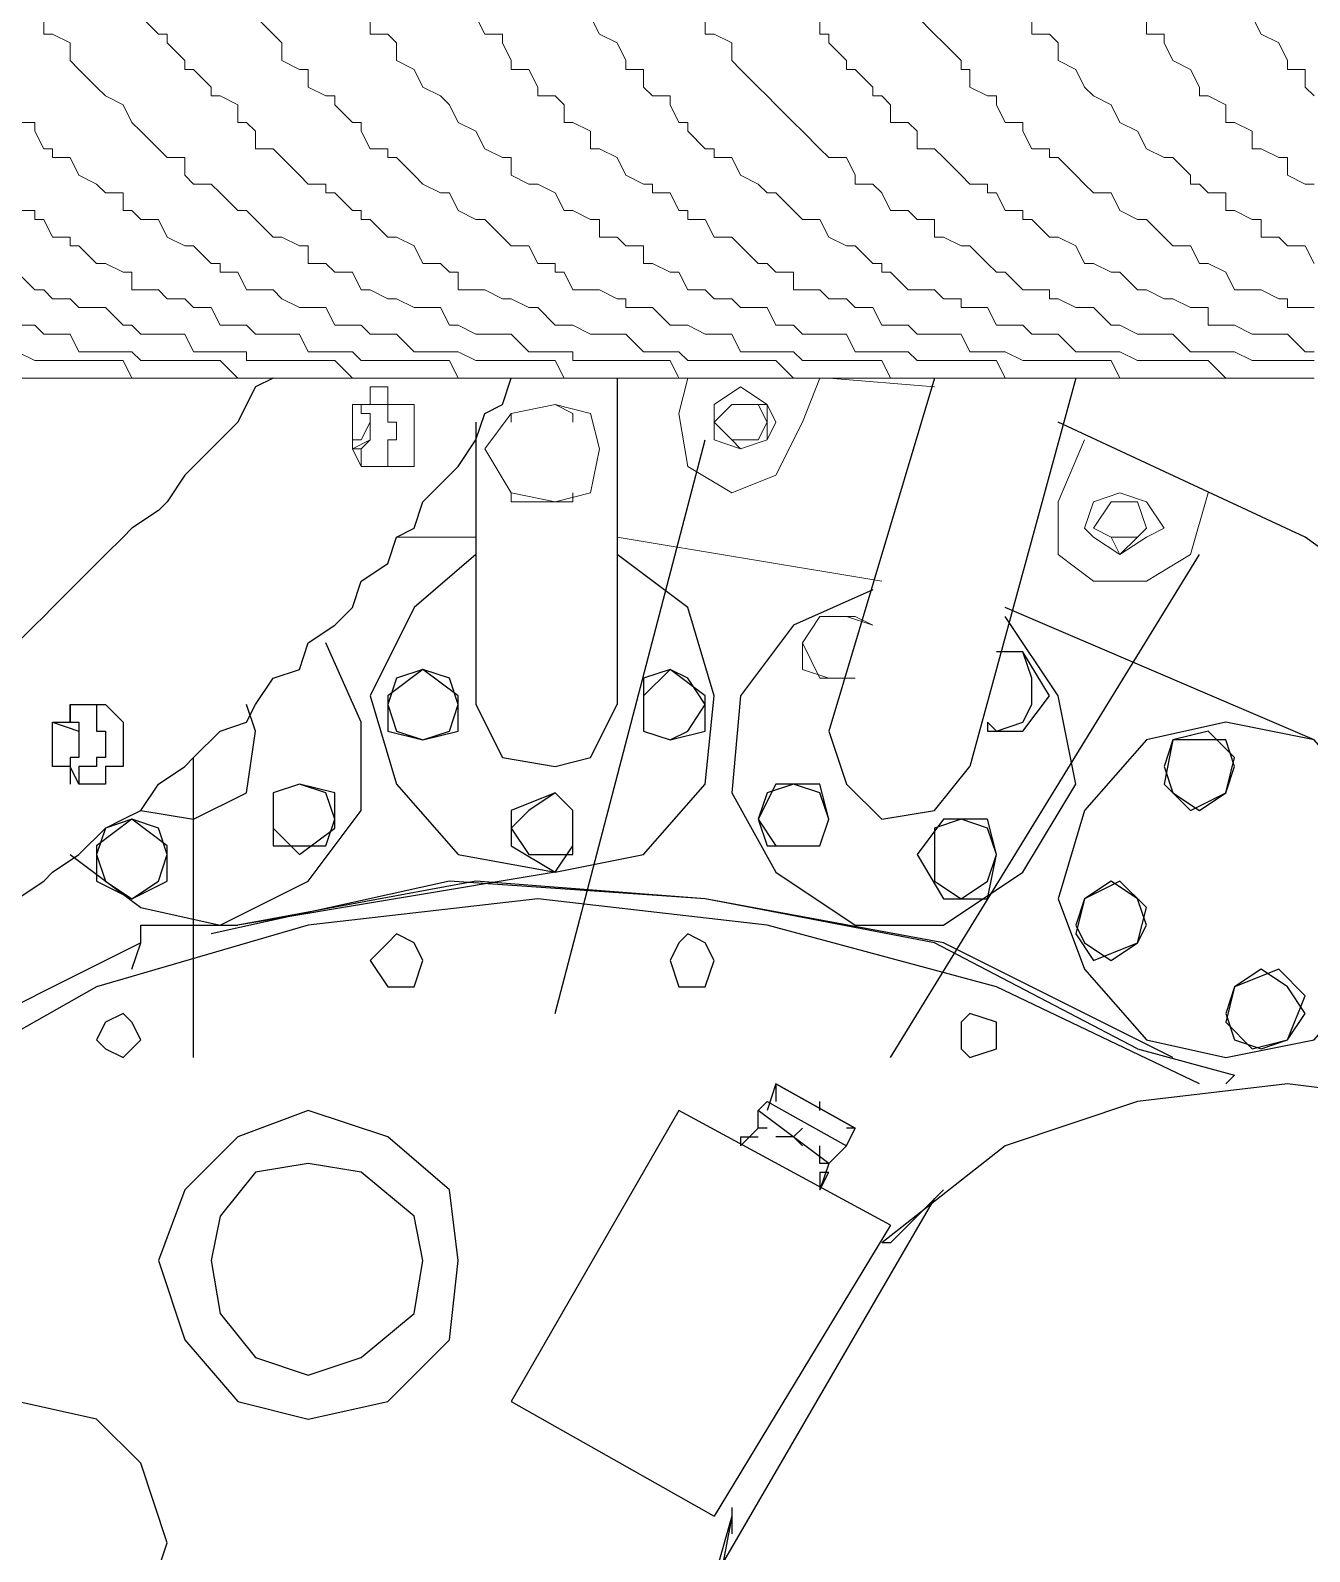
# Model space of a CAD drawing. Header units: millimetres. Extents: x 37084 to 180780, y -153145 to -16322.
# Drawn here: x 75591.9 to 75893.5, y -115661.5 to -115302.8 of the extents above; entities that cross this region are included whole.
import ezdxf

# ---------------------------------------------------------------- set-up
doc = ezdxf.new("R2010")
doc.units = ezdxf.units.MM
doc.header["$MEASUREMENT"] = 0
doc.linetypes.add('CONTINU', pattern=[0])
doc.layers.add('00', color=5, linetype='Continuous', lineweight=9)

# ---------------------------------------------------------------- blocks, each defined once
blk = doc.blocks.new('MBA')
at = {"color": 0, "linetype": 'ByBlock', "lineweight": 13}
for points in [[(1957977.15, 286503.62), (1957975.07, 286503.62), (1957970.91, 286503.62), (1957968.83, 286503.62), (1957964.67, 286503.62), (1957962.59, 286503.62), (1957958.43, 286503.62), (1957956.35, 286503.62), (1957954.27, 286503.62), (1957950.1, 286503.62)], [(1958004.19, 286503.62), (1958002.11, 286503.62), (1957997.95, 286503.62), (1957995.87, 286503.62), (1957991.71, 286503.62), (1957989.63, 286503.62), (1957985.47, 286503.62), (1957983.39, 286503.62), (1957979.23, 286503.62), (1957977.15, 286503.62), (1957975.07, 286507.78), (1957970.91, 286507.78), (1957968.83, 286507.78), (1957964.67, 286507.78), (1957962.59, 286507.78), (1957958.43, 286507.78), (1957956.35, 286507.78), (1957954.27, 286507.78), (1957950.1, 286509.86)], [(1958029.15, 286503.62), (1958024.99, 286503.62), (1958022.91, 286503.62), (1958018.75, 286503.62), (1958016.67, 286503.62), (1958012.51, 286503.62), (1958010.43, 286503.62), (1958006.27, 286503.62), (1958004.19, 286503.62), (1958002.11, 286503.62), (1957997.95, 286507.78), (1957995.87, 286507.78), (1957991.71, 286507.78), (1957989.63, 286507.78), (1957985.47, 286507.78), (1957983.39, 286507.78), (1957979.23, 286507.78), (1957977.15, 286509.86), (1957975.07, 286509.86), (1957970.91, 286509.86), (1957968.83, 286509.86), (1957964.67, 286509.86), (1957962.59, 286514.02), (1957958.43, 286514.02), (1957956.35, 286514.02), (1957954.27, 286516.1), (1957950.1, 286516.1)], [(1958054.11, 286503.62), (1958052.03, 286503.62), (1958049.95, 286503.62), (1958045.79, 286503.62), (1958043.71, 286503.62), (1958039.55, 286503.62), (1958037.47, 286503.62), (1958033.31, 286503.62), (1958031.23, 286503.62), (1958029.15, 286503.62), (1958024.99, 286507.78), (1958022.91, 286507.78), (1958018.75, 286507.78), (1958016.67, 286507.78), (1958012.51, 286507.78), (1958010.43, 286507.78), (1958006.27, 286507.78), (1958004.19, 286507.78), (1958004.19, 286509.86), (1958002.11, 286509.86), (1957997.95, 286509.86), (1957995.87, 286509.86), (1957991.71, 286509.86), (1957989.63, 286514.02), (1957985.47, 286514.02), (1957983.39, 286514.02), (1957979.23, 286514.02), (1957977.15, 286516.1), (1957975.07, 286516.1), (1957970.91, 286520.26), (1957968.83, 286520.26), (1957964.67, 286520.26), (1957962.59, 286522.34), (1957958.43, 286522.34), (1957956.35, 286524.42), (1957954.27, 286524.42), (1957950.1, 286528.58)], [(1958081.15, 286503.62), (1958079.07, 286503.62), (1958076.99, 286503.62), (1958072.83, 286503.62), (1958070.75, 286503.62), (1958066.59, 286503.62), (1958064.51, 286503.62), (1958060.35, 286503.62), (1958058.27, 286503.62), (1958054.11, 286503.62), (1958052.03, 286507.78), (1958049.95, 286507.78), (1958045.79, 286507.78), (1958043.71, 286507.78), (1958039.55, 286507.78), (1958037.47, 286507.78), (1958033.31, 286507.78), (1958031.23, 286507.78), (1958029.15, 286509.86), (1958024.99, 286509.86), (1958022.91, 286509.86), (1958018.75, 286509.86), (1958016.67, 286514.02), (1958012.51, 286514.02), (1958010.43, 286514.02), (1958006.27, 286514.02), (1958004.19, 286516.1), (1958002.11, 286516.1), (1957997.95, 286516.1), (1957995.87, 286520.26), (1957991.71, 286520.26), (1957989.63, 286522.34), (1957985.47, 286522.34), (1957983.39, 286524.42), (1957979.23, 286524.42), (1957977.15, 286524.42), (1957977.15, 286528.58), (1957975.07, 286528.58), (1957970.91, 286530.66), (1957968.83, 286530.66), (1957964.67, 286534.82), (1957962.59, 286534.82), (1957962.59, 286536.9), (1957958.43, 286536.9), (1957956.35, 286541.06), (1957954.27, 286541.06), (1957954.27, 286543.14), (1957950.1, 286543.14)], [(1958108.2, 286503.62), (1958106.12, 286503.62), (1958104.04, 286503.62), (1958099.88, 286503.62), (1958097.8, 286503.62), (1958093.64, 286503.62), (1958091.56, 286503.62), (1958087.4, 286503.62), (1958085.32, 286503.62), (1958081.15, 286503.62), (1958079.07, 286503.62), (1958076.99, 286507.78), (1958072.83, 286507.78), (1958070.75, 286507.78), (1958066.59, 286507.78), (1958064.51, 286507.78), (1958060.35, 286507.78), (1958058.27, 286507.78), (1958054.11, 286509.86), (1958052.03, 286509.86), (1958049.95, 286509.86), (1958045.79, 286509.86), (1958043.71, 286509.86), (1958039.55, 286514.02), (1958037.47, 286514.02), (1958033.31, 286514.02), (1958031.23, 286516.1), (1958029.15, 286516.1), (1958024.99, 286516.1), (1958022.91, 286520.26), (1958018.75, 286520.26), (1958016.67, 286520.26), (1958012.51, 286522.34), (1958010.43, 286524.42), (1958006.27, 286524.42), (1958004.19, 286524.42), (1958002.11, 286528.58), (1957997.95, 286528.58), (1957997.95, 286530.66), (1957995.87, 286530.66), (1957991.71, 286534.82), (1957989.63, 286534.82), (1957985.47, 286536.9), (1957983.39, 286541.06), (1957979.23, 286541.06), (1957977.15, 286543.14), (1957975.07, 286543.14), (1957975.07, 286547.3), (1957970.91, 286547.3), (1957968.83, 286549.38), (1957964.67, 286551.46), (1957962.59, 286555.62), (1957958.43, 286555.62), (1957958.43, 286557.7), (1957956.35, 286557.7), (1957954.27, 286561.86), (1957954.27, 286563.94), (1957950.1, 286563.94)], [(1958133.16, 286503.62), (1958129, 286503.62), (1958126.92, 286503.62), (1958124.84, 286503.62), (1958120.68, 286503.62), (1958118.6, 286503.62), (1958114.44, 286503.62), (1958112.36, 286503.62), (1958108.2, 286503.62), (1958106.12, 286503.62), (1958104.04, 286507.78), (1958099.88, 286507.78), (1958097.8, 286507.78), (1958093.64, 286507.78), (1958091.56, 286507.78), (1958087.4, 286507.78), (1958085.32, 286507.78), (1958081.15, 286507.78), (1958081.15, 286509.86), (1958079.07, 286509.86), (1958076.99, 286509.86), (1958072.83, 286509.86), (1958070.75, 286509.86), (1958066.59, 286514.02), (1958064.51, 286514.02), (1958060.35, 286514.02), (1958058.27, 286514.02), (1958054.11, 286516.1), (1958052.03, 286516.1), (1958049.95, 286520.26), (1958045.79, 286520.26), (1958043.71, 286520.26), (1958039.55, 286522.34), (1958037.47, 286522.34), (1958033.31, 286524.42), (1958031.23, 286524.42), (1958029.15, 286528.58), (1958024.99, 286528.58), (1958022.91, 286530.66), (1958018.75, 286530.66), (1958018.75, 286534.82), (1958016.67, 286534.82), (1958012.51, 286536.9), (1958010.43, 286536.9), (1958006.27, 286541.06), (1958004.19, 286543.14), (1958002.11, 286543.14), (1957997.95, 286547.3), (1957995.87, 286549.38), (1957991.71, 286549.38), (1957989.63, 286551.46), (1957989.63, 286555.62), (1957985.47, 286555.62), (1957983.39, 286557.7), (1957979.23, 286561.86), (1957977.15, 286563.94), (1957975.07, 286568.1), (1957970.91, 286570.18), (1957968.83, 286572.26), (1957964.67, 286576.42), (1957962.59, 286578.5), (1957962.59, 286582.66), (1957958.43, 286584.74), (1957956.35, 286584.74), (1957956.35, 286588.9)], [(1958160.2, 286503.62), (1958156.04, 286503.62), (1958153.96, 286503.62), (1958151.88, 286503.62), (1958147.72, 286503.62), (1958145.64, 286503.62), (1958141.48, 286503.62), (1958139.4, 286503.62), (1958135.24, 286503.62), (1958133.16, 286503.62), (1958129, 286507.78), (1958126.92, 286507.78), (1958124.84, 286507.78), (1958120.68, 286507.78), (1958118.6, 286507.78), (1958114.44, 286507.78), (1958112.36, 286507.78), (1958108.2, 286507.78), (1958106.12, 286509.86), (1958104.04, 286509.86), (1958099.88, 286509.86), (1958097.8, 286509.86), (1958093.64, 286514.02), (1958091.56, 286514.02), (1958087.4, 286514.02), (1958085.32, 286514.02), (1958081.15, 286516.1), (1958079.07, 286516.1), (1958076.99, 286516.1), (1958072.83, 286520.26), (1958070.75, 286520.26), (1958066.59, 286522.34), (1958064.51, 286522.34), (1958060.35, 286524.42), (1958058.27, 286524.42), (1958054.11, 286524.42), (1958054.11, 286528.58), (1958052.03, 286528.58), (1958049.95, 286530.66), (1958045.79, 286530.66), (1958043.71, 286534.82), (1958039.55, 286536.9), (1958037.47, 286536.9), (1958033.31, 286541.06), (1958031.23, 286541.06), (1958031.23, 286543.14), (1958029.15, 286543.14), (1958024.99, 286547.3), (1958022.91, 286547.3), (1958022.91, 286549.38), (1958018.75, 286549.38), (1958016.67, 286551.46), (1958012.51, 286555.62), (1958010.43, 286557.7), (1958006.27, 286557.7), (1958006.27, 286561.86), (1958004.19, 286563.94), (1958002.11, 286563.94), (1958002.11, 286568.1), (1957997.95, 286570.18), (1957995.87, 286570.18), (1957995.87, 286572.26), (1957991.71, 286576.42), (1957989.63, 286576.42), (1957989.63, 286578.5), (1957985.47, 286582.66), (1957985.47, 286584.74), (1957983.39, 286584.74), (1957979.23, 286588.9)], [(1958187.24, 286503.62), (1958183.08, 286503.62), (1958181, 286503.62), (1958178.92, 286503.62), (1958174.76, 286503.62), (1958172.68, 286503.62), (1958168.52, 286503.62), (1958166.44, 286503.62), (1958162.28, 286503.62), (1958160.2, 286503.62), (1958156.04, 286503.62), (1958153.96, 286507.78), (1958151.88, 286507.78), (1958147.72, 286507.78), (1958145.64, 286507.78), (1958141.48, 286507.78), (1958139.4, 286507.78), (1958135.24, 286507.78), (1958133.16, 286509.86), (1958129, 286509.86), (1958126.92, 286509.86), (1958124.84, 286509.86), (1958120.68, 286509.86), (1958118.6, 286514.02), (1958114.44, 286514.02), (1958112.36, 286514.02), (1958108.2, 286516.1), (1958106.12, 286516.1), (1958104.04, 286516.1), (1958099.88, 286520.26), (1958097.8, 286520.26), (1958093.64, 286520.26), (1958093.64, 286522.34), (1958091.56, 286522.34), (1958087.4, 286524.42), (1958085.32, 286524.42), (1958081.15, 286524.42), (1958079.07, 286528.58), (1958076.99, 286528.58), (1958076.99, 286530.66), (1958072.83, 286530.66), (1958070.75, 286534.82), (1958066.59, 286534.82), (1958064.51, 286536.9), (1958060.35, 286541.06), (1958058.27, 286541.06), (1958054.11, 286543.14), (1958052.03, 286547.3), (1958049.95, 286547.3), (1958045.79, 286549.38), (1958043.71, 286551.46), (1958039.55, 286555.62), (1958037.47, 286555.62), (1958037.47, 286557.7), (1958033.31, 286557.7), (1958031.23, 286561.86), (1958031.23, 286563.94), (1958029.15, 286563.94), (1958024.99, 286568.1), (1958024.99, 286570.18), (1958022.91, 286570.18), (1958018.75, 286572.26), (1958018.75, 286576.42), (1958016.67, 286576.42), (1958012.51, 286578.5), (1958012.51, 286582.66), (1958010.43, 286584.74), (1958006.27, 286588.9)], [(1958210.12, 286503.62), (1958208.04, 286503.62), (1958203.88, 286503.62), (1958201.8, 286503.62), (1958199.72, 286503.62), (1958195.56, 286503.62), (1958193.48, 286503.62), (1958189.32, 286503.62), (1958187.24, 286503.62), (1958183.08, 286503.62), (1958181, 286507.78), (1958178.92, 286507.78), (1958174.76, 286507.78), (1958172.68, 286507.78), (1958168.52, 286507.78), (1958166.44, 286507.78), (1958162.28, 286507.78), (1958160.2, 286509.86), (1958156.04, 286509.86), (1958153.96, 286509.86), (1958151.88, 286509.86), (1958147.72, 286509.86), (1958145.64, 286514.02), (1958141.48, 286514.02), (1958139.4, 286514.02), (1958135.24, 286514.02), (1958133.16, 286516.1), (1958129, 286516.1), (1958126.92, 286520.26), (1958124.84, 286520.26), (1958120.68, 286520.26), (1958118.6, 286522.34), (1958114.44, 286522.34), (1958112.36, 286524.42), (1958108.2, 286524.42), (1958106.12, 286528.58), (1958104.04, 286528.58), (1958099.88, 286530.66), (1958097.8, 286530.66), (1958097.8, 286534.82), (1958093.64, 286534.82), (1958091.56, 286536.9), (1958087.4, 286536.9), (1958087.4, 286541.06), (1958085.32, 286541.06), (1958081.15, 286543.14), (1958079.07, 286543.14), (1958076.99, 286547.3), (1958072.83, 286549.38), (1958070.75, 286549.38), (1958066.59, 286551.46), (1958066.59, 286555.62), (1958064.51, 286555.62), (1958060.35, 286557.7), (1958058.27, 286561.86), (1958054.11, 286563.94), (1958052.03, 286568.1), (1958049.95, 286570.18), (1958045.79, 286572.26), (1958043.71, 286576.42), (1958039.55, 286578.5), (1958039.55, 286582.66), (1958037.47, 286584.74), (1958033.31, 286584.74), (1958033.31, 286588.9)], [(1958237.17, 286503.62), (1958235.09, 286503.62), (1958230.93, 286503.62), (1958228.85, 286503.62), (1958226.77, 286503.62), (1958222.61, 286503.62), (1958220.53, 286503.62), (1958216.37, 286503.62), (1958214.29, 286503.62), (1958210.12, 286503.62), (1958208.04, 286507.78), (1958203.88, 286507.78), (1958201.8, 286507.78), (1958199.72, 286507.78), (1958195.56, 286507.78), (1958193.48, 286507.78), (1958189.32, 286507.78), (1958187.24, 286507.78), (1958183.08, 286509.86), (1958181, 286509.86), (1958178.92, 286509.86), (1958174.76, 286509.86), (1958172.68, 286514.02), (1958168.52, 286514.02), (1958166.44, 286514.02), (1958162.28, 286514.02), (1958160.2, 286516.1), (1958156.04, 286516.1), (1958153.96, 286516.1), (1958151.88, 286520.26), (1958147.72, 286520.26), (1958145.64, 286522.34), (1958141.48, 286522.34), (1958139.4, 286524.42), (1958135.24, 286524.42), (1958133.16, 286524.42), (1958133.16, 286528.58), (1958129, 286528.58), (1958126.92, 286530.66), (1958124.84, 286530.66), (1958120.68, 286534.82), (1958118.6, 286536.9), (1958114.44, 286536.9), (1958112.36, 286541.06), (1958108.2, 286541.06), (1958108.2, 286543.14), (1958106.12, 286543.14), (1958104.04, 286547.3), (1958099.88, 286547.3), (1958099.88, 286549.38), (1958097.8, 286549.38), (1958093.64, 286551.46), (1958091.56, 286555.62), (1958087.4, 286557.7), (1958085.32, 286557.7), (1958085.32, 286561.86), (1958081.15, 286563.94), (1958079.07, 286563.94), (1958079.07, 286568.1), (1958076.99, 286570.18), (1958072.83, 286570.18), (1958072.83, 286572.26), (1958070.75, 286576.42), (1958066.59, 286576.42), (1958066.59, 286578.5), (1958064.51, 286582.66), (1958064.51, 286584.74), (1958060.35, 286584.74), (1958058.27, 286588.9)], [(1958255.89, 286503.62), (1958253.81, 286503.62), (1958249.65, 286503.62), (1958247.57, 286503.62), (1958243.41, 286503.62), (1958241.33, 286503.62), (1958237.17, 286503.62), (1958235.09, 286503.62), (1958230.93, 286507.78), (1958228.85, 286507.78), (1958226.77, 286507.78), (1958222.61, 286507.78), (1958220.53, 286507.78), (1958216.37, 286507.78), (1958214.29, 286507.78), (1958210.12, 286509.86), (1958208.04, 286509.86), (1958203.88, 286509.86), (1958201.8, 286509.86), (1958199.72, 286509.86), (1958195.56, 286514.02), (1958193.48, 286514.02), (1958189.32, 286514.02), (1958187.24, 286516.1), (1958183.08, 286516.1), (1958181, 286516.1), (1958178.92, 286520.26), (1958174.76, 286520.26), (1958172.68, 286520.26), (1958172.68, 286522.34), (1958168.52, 286522.34), (1958166.44, 286524.42), (1958162.28, 286524.42), (1958160.2, 286524.42), (1958156.04, 286528.58), (1958153.96, 286528.58), (1958153.96, 286530.66), (1958151.88, 286530.66), (1958147.72, 286534.82), (1958145.64, 286534.82), (1958141.48, 286536.9), (1958139.4, 286541.06), (1958135.24, 286541.06), (1958133.16, 286543.14), (1958129, 286547.3), (1958126.92, 286547.3), (1958124.84, 286549.38), (1958120.68, 286551.46), (1958118.6, 286555.62), (1958114.44, 286555.62), (1958114.44, 286557.7), (1958112.36, 286557.7), (1958108.2, 286561.86), (1958108.2, 286563.94), (1958106.12, 286563.94), (1958104.04, 286568.1), (1958104.04, 286570.18), (1958099.88, 286570.18), (1958097.8, 286572.26), (1958097.8, 286576.42), (1958093.64, 286576.42), (1958093.64, 286578.5), (1958091.56, 286582.66), (1958087.4, 286584.74), (1958085.32, 286588.9)], [(1958255.89, 286507.78), (1958253.81, 286507.78), (1958249.65, 286507.78), (1958247.57, 286507.78), (1958243.41, 286507.78), (1958241.33, 286507.78), (1958237.17, 286509.86), (1958235.09, 286509.86), (1958230.93, 286509.86), (1958228.85, 286509.86), (1958226.77, 286509.86), (1958222.61, 286514.02), (1958220.53, 286514.02), (1958216.37, 286514.02), (1958214.29, 286514.02), (1958210.12, 286516.1), (1958208.04, 286516.1), (1958203.88, 286520.26), (1958201.8, 286520.26), (1958199.72, 286520.26), (1958195.56, 286522.34), (1958193.48, 286522.34), (1958193.48, 286524.42), (1958189.32, 286524.42), (1958187.24, 286524.42), (1958183.08, 286528.58), (1958181, 286528.58), (1958178.92, 286530.66), (1958174.76, 286534.82), (1958172.68, 286534.82), (1958168.52, 286536.9), (1958166.44, 286536.9), (1958166.44, 286541.06), (1958162.28, 286541.06), (1958160.2, 286543.14), (1958156.04, 286543.14), (1958153.96, 286547.3), (1958151.88, 286549.38), (1958147.72, 286549.38), (1958147.72, 286551.46), (1958145.64, 286555.62), (1958141.48, 286555.62), (1958139.4, 286557.7), (1958135.24, 286561.86), (1958133.16, 286563.94), (1958129, 286568.1), (1958126.92, 286570.18), (1958124.84, 286572.26), (1958120.68, 286576.42), (1958118.6, 286578.5), (1958118.6, 286582.66), (1958114.44, 286584.74), (1958112.36, 286584.74), (1958112.36, 286588.9)], [(1958255.89, 286509.86), (1958253.81, 286509.86), (1958249.65, 286514.02), (1958247.57, 286514.02), (1958243.41, 286514.02), (1958241.33, 286514.02), (1958237.17, 286516.1), (1958235.09, 286516.1), (1958230.93, 286516.1), (1958230.93, 286520.26), (1958228.85, 286520.26), (1958226.77, 286520.26), (1958222.61, 286522.34), (1958220.53, 286522.34), (1958216.37, 286524.42), (1958214.29, 286524.42), (1958210.12, 286528.58), (1958208.04, 286528.58), (1958203.88, 286530.66), (1958201.8, 286530.66), (1958199.72, 286534.82), (1958195.56, 286536.9), (1958193.48, 286536.9), (1958189.32, 286541.06), (1958187.24, 286541.06), (1958187.24, 286543.14), (1958183.08, 286543.14), (1958181, 286547.3), (1958178.92, 286547.3), (1958178.92, 286549.38), (1958174.76, 286549.38), (1958172.68, 286551.46), (1958168.52, 286555.62), (1958166.44, 286557.7), (1958162.28, 286557.7), (1958162.28, 286561.86), (1958160.2, 286563.94), (1958156.04, 286563.94), (1958156.04, 286568.1), (1958153.96, 286570.18), (1958151.88, 286570.18), (1958151.88, 286572.26), (1958147.72, 286576.42), (1958145.64, 286576.42), (1958145.64, 286578.5), (1958141.48, 286582.66), (1958141.48, 286584.74), (1958139.4, 286584.74), (1958139.4, 286588.9)], [(1958255.89, 286520.26), (1958253.81, 286520.26), (1958249.65, 286520.26), (1958249.65, 286522.34), (1958247.57, 286522.34), (1958243.41, 286524.42), (1958241.33, 286524.42), (1958237.17, 286524.42), (1958235.09, 286528.58), (1958230.93, 286530.66), (1958228.85, 286530.66), (1958226.77, 286534.82), (1958222.61, 286534.82), (1958220.53, 286536.9), (1958216.37, 286541.06), (1958214.29, 286541.06), (1958210.12, 286543.14), (1958208.04, 286547.3), (1958203.88, 286547.3), (1958201.8, 286549.38), (1958199.72, 286551.46), (1958195.56, 286555.62), (1958193.48, 286555.62), (1958193.48, 286557.7), (1958189.32, 286557.7), (1958187.24, 286561.86), (1958187.24, 286563.94), (1958183.08, 286563.94), (1958181, 286568.1), (1958181, 286570.18), (1958178.92, 286570.18), (1958174.76, 286572.26), (1958174.76, 286576.42), (1958172.68, 286576.42), (1958172.68, 286578.5), (1958168.52, 286582.66), (1958166.44, 286584.74), (1958162.28, 286588.9)], [(1958255.89, 286530.66), (1958253.81, 286534.82), (1958249.65, 286534.82), (1958247.57, 286536.9), (1958243.41, 286536.9), (1958243.41, 286541.06), (1958241.33, 286541.06), (1958237.17, 286543.14), (1958235.09, 286543.14), (1958235.09, 286547.3), (1958230.93, 286547.3), (1958228.85, 286549.38), (1958226.77, 286549.38), (1958226.77, 286551.46), (1958222.61, 286555.62), (1958220.53, 286555.62), (1958216.37, 286557.7), (1958214.29, 286561.86), (1958210.12, 286563.94), (1958208.04, 286568.1), (1958203.88, 286570.18), (1958201.8, 286572.26), (1958199.72, 286576.42), (1958195.56, 286578.5), (1958195.56, 286582.66), (1958193.48, 286584.74), (1958189.32, 286584.74), (1958189.32, 286588.9)], [(1958255.89, 286549.38), (1958253.81, 286549.38), (1958249.65, 286551.46), (1958249.65, 286555.62), (1958247.57, 286555.62), (1958243.41, 286557.7), (1958241.33, 286557.7), (1958241.33, 286561.86), (1958237.17, 286563.94), (1958235.09, 286563.94), (1958235.09, 286568.1), (1958230.93, 286570.18), (1958228.85, 286570.18), (1958228.85, 286572.26), (1958226.77, 286576.42), (1958222.61, 286578.5), (1958220.53, 286582.66), (1958220.53, 286584.74), (1958216.37, 286584.74), (1958216.37, 286588.9)], [(1958255.89, 286570.18), (1958253.81, 286572.26), (1958253.81, 286576.42), (1958249.65, 286576.42), (1958249.65, 286578.5), (1958247.57, 286582.66), (1958243.41, 286584.74), (1958241.33, 286588.9)], [(1958108.2, 286503.62), (1958106.12, 286495.3)], [(1958135.24, 286493.22), (1958139.4, 286503.62)], [(1958166.44, 286501.54), (1958141.48, 286503.62)], [(1958029.15, 286495.3), (1958029.15, 286497.38), (1958031.23, 286497.38), (1958033.31, 286497.38), (1958033.31, 286501.54), (1958037.47, 286501.54)], [(1958037.47, 286501.54), (1958037.47, 286497.38), (1958039.55, 286497.38), (1958043.71, 286497.38), (1958043.71, 286495.3), (1958043.71, 286493.22), (1958043.71, 286489.06), (1958043.71, 286486.98)], [(1958114.44, 286493.22), (1958114.44, 286489.06), (1958120.68, 286486.98), (1958126.92, 286489.06), (1958129, 286493.22), (1958126.92, 286497.38), (1958120.68, 286501.54), (1958114.44, 286497.38), (1958114.44, 286493.22)], [(1958037.47, 286482.82), (1958033.31, 286482.82), (1958031.23, 286482.82), (1958029.15, 286486.98), (1958029.15, 286489.06), (1958029.15, 286493.22), (1958029.15, 286495.3)], [(1958031.23, 286497.38), (1958031.23, 286495.3), (1958033.31, 286495.3), (1958033.31, 286493.22), (1958033.31, 286489.06), (1958031.23, 286486.98)], [(1958033.31, 286497.38), (1958037.47, 286497.38), (1958037.47, 286495.3), (1958037.47, 286493.22), (1958039.55, 286493.22), (1958039.55, 286489.06), (1958037.47, 286489.06), (1958037.47, 286486.98)], [(1958060.35, 286486.98), (1958066.59, 286476.58), (1958076.99, 286474.5), (1958085.32, 286476.58), (1958087.4, 286486.98), (1958085.32, 286495.3), (1958076.99, 286497.38), (1958066.59, 286495.3), (1958060.35, 286486.98)], [(1958081.15, 286495.3), (1958076.99, 286497.38), (1958066.59, 286495.3)], [(1958066.59, 286495.3), (1958066.59, 286493.22)], [(1958081.15, 286495.3), (1958081.15, 286493.22)], [(1958106.12, 286495.3), (1958108.2, 286482.82), (1958118.6, 286476.58), (1958129, 286480.74), (1958135.24, 286493.22)], [(1958114.44, 286493.22), (1958118.6, 286489.06), (1958120.68, 286486.98), (1958126.92, 286489.06), (1958126.92, 286493.22), (1958126.92, 286497.38), (1958120.68, 286497.38), (1958118.6, 286497.38), (1958114.44, 286493.22)], [(1958114.44, 286493.22), (1958118.6, 286489.06), (1958120.68, 286489.06), (1958124.84, 286489.06), (1958126.92, 286493.22), (1958124.84, 286497.38), (1958120.68, 286497.38), (1958118.6, 286497.38), (1958114.44, 286493.22)], [(1958029.15, 286489.06), (1958031.23, 286489.06), (1958033.31, 286493.22)], [(1958029.15, 286486.98), (1958033.31, 286489.06)], [(1958201.8, 286489.06), (1958195.56, 286474.5)], [(1958029.15, 286486.98), (1958031.23, 286486.98)], [(1958031.23, 286486.98), (1958031.23, 286482.82)], [(1958037.47, 286486.98), (1958037.47, 286482.82), (1958033.31, 286482.82)], [(1958043.71, 286486.98), (1958043.71, 286482.82), (1958039.55, 286482.82), (1958037.47, 286482.82)], [(1958066.59, 286474.5), (1958066.59, 286476.58)], [(1958066.59, 286474.5), (1958076.99, 286474.5), (1958081.15, 286474.5)], [(1958081.15, 286476.58), (1958081.15, 286474.5)], [(1958195.56, 286474.5), (1958195.56, 286462.01), (1958203.88, 286455.77), (1958216.37, 286455.77), (1958226.77, 286462.01)], [(1958201.8, 286468.26), (1958203.88, 286466.17), (1958210.12, 286462.01), (1958216.37, 286466.17), (1958220.53, 286468.26), (1958216.37, 286474.5), (1958210.12, 286476.58), (1958203.88, 286474.5), (1958201.8, 286468.26)], [(1958203.88, 286468.26), (1958208.04, 286466.17), (1958210.12, 286462.01), (1958214.29, 286466.17), (1958216.37, 286468.26), (1958214.29, 286474.5), (1958210.12, 286474.5), (1958208.04, 286474.5), (1958203.88, 286468.26)], [(1958203.88, 286468.26), (1958208.04, 286466.17), (1958210.12, 286466.17), (1958214.29, 286466.17), (1958216.37, 286468.26), (1958214.29, 286474.5), (1958210.12, 286474.5), (1958208.04, 286474.5), (1958203.88, 286468.26)], [(1958226.77, 286462.01), (1958230.93, 286476.58)], [(1958058.27, 286466.17), (1958039.55, 286466.17)], [(1958153.96, 286455.77), (1958091.56, 286466.17)], [(1958139.4, 286447.45), (1958135.24, 286441.21)], [(1958151.88, 286445.37), (1958145.64, 286447.45), (1958139.4, 286447.45), (1958135.24, 286441.21), (1958135.24, 286434.97), (1958141.48, 286432.89), (1958147.72, 286432.89)], [(1958147.72, 286447.45), (1958139.4, 286447.45)], [(1958151.88, 286445.37), (1958147.72, 286447.45)], [(1958135.24, 286441.21), (1958139.4, 286432.89)], [(1958187.24, 286439.13), (1958181, 286439.13)], [(1958139.4, 286432.89), (1958145.64, 286432.89)]]:
    blk.add_lwpolyline(points, dxfattribs=at)
at = {"color": 0, "linetype": 'ByBlock', "lineweight": 25}
for points in [[(1957950.1, 286380.89), (1957956.35, 286385.05), (1957958.43, 286387.13), (1957964.67, 286391.29), (1957970.91, 286397.53), (1957975.07, 286399.61), (1957979.23, 286401.69), (1957983.39, 286407.93), (1957989.63, 286412.09), (1957991.71, 286414.17), (1957997.95, 286420.41), (1958004.19, 286422.49), (1958006.27, 286426.65), (1958010.43, 286432.89), (1958016.67, 286434.97), (1958018.75, 286441.21), (1958024.99, 286445.37), (1958029.15, 286449.53), (1958031.23, 286455.77), (1958037.47, 286459.93), (1958039.55, 286466.17), (1958043.71, 286468.26), (1958045.79, 286474.5), (1958052.03, 286480.74), (1958054.11, 286482.82), (1958058.27, 286489.06), (1958060.35, 286495.3), (1958064.51, 286497.38), (1958066.59, 286503.62)], [(1958010.43, 286503.62), (1958006.27, 286501.54), (1958004.19, 286497.38), (1958002.11, 286493.22), (1957997.95, 286489.06), (1957995.87, 286486.98), (1957991.71, 286482.82), (1957989.63, 286480.74), (1957985.47, 286474.5), (1957983.39, 286472.42), (1957977.15, 286468.26), (1957975.07, 286466.17), (1957970.91, 286462.01), (1957968.83, 286459.93), (1957964.67, 286455.77), (1957958.43, 286449.53), (1957956.35, 286447.45), (1957954.27, 286445.37), (1957950.1, 286441.21)], [(1958091.56, 286503.62), (1958091.56, 286426.65)], [(1958166.44, 286503.62), (1958141.48, 286420.41)], [(1958199.72, 286503.62), (1958174.76, 286412.09)], [(1957970.91, 285785.96), (1958031.23, 285773.48), (1958097.8, 285773.48), (1958160.2, 285781.8), (1958220.53, 285800.52), (1958276.69, 285829.65), (1958324.53, 285869.17), (1958370.3, 285917.01), (1958403.58, 285971.1), (1958426.46, 286027.26), (1958441.02, 286091.75), (1958445.18, 286154.15), (1958438.94, 286216.56), (1958418.14, 286278.96), (1958391.1, 286337.21), (1958351.58, 286387.13), (1958305.81, 286428.73), (1958253.81, 286466.17), (1958195.56, 286493.22)], [(1958058.27, 286493.22), (1958058.27, 286426.65)], [(1958076.99, 286353.85), (1958112.36, 286489.06)], [(1958058.27, 286462.01), (1958043.71, 286449.53), (1958033.31, 286428.73), (1958039.55, 286407.93), (1958054.11, 286391.29), (1958076.99, 286387.13), (1958097.8, 286391.29), (1958112.36, 286407.93), (1958114.44, 286428.73), (1958108.2, 286449.53), (1958091.56, 286462.01)], [(1958156.04, 286343.45), (1958228.85, 286462.01)], [(1958151.88, 286453.69), (1958133.16, 286445.37), (1958120.68, 286428.73), (1958118.6, 286405.85), (1958129, 286387.13), (1958147.72, 286374.65), (1958168.52, 286374.65), (1958187.24, 286387.13), (1958199.72, 286407.93), (1958195.56, 286428.73), (1958183.08, 286447.45)], [(1958255.89, 286418.33), (1958183.08, 286449.53)], [(1957962.59, 286391.29), (1957979.23, 286378.81), (1957997.95, 286374.65), (1958018.75, 286385.05), (1958031.23, 286401.69), (1958031.23, 286422.49), (1958022.91, 286441.21)], [(1958178.92, 286422.49), (1958181, 286420.41), (1958187.24, 286422.49), (1958189.32, 286426.65), (1958189.32, 286432.89), (1958187.24, 286439.13), (1958181, 286439.13)], [(1958193.48, 286428.73), (1958187.24, 286439.13)], [(1958045.79, 286434.97), (1958037.47, 286428.73)], [(1958037.47, 286426.65), (1958039.55, 286420.41), (1958045.79, 286418.33), (1958052.03, 286420.41), (1958054.11, 286426.65), (1958052.03, 286432.89), (1958045.79, 286434.97), (1958039.55, 286432.89), (1958037.47, 286426.65)], [(1958054.11, 286428.73), (1958045.79, 286434.97)], [(1958104.04, 286434.97), (1958097.8, 286428.73)], [(1958097.8, 286426.65), (1958097.8, 286420.41), (1958104.04, 286418.33), (1958108.2, 286420.41), (1958112.36, 286426.65), (1958108.2, 286432.89), (1958104.04, 286434.97), (1958097.8, 286432.89), (1958097.8, 286426.65)], [(1958112.36, 286428.73), (1958104.04, 286434.97)], [(1957962.59, 286426.65), (1957962.59, 286422.49), (1957964.67, 286422.49), (1957964.67, 286420.41), (1957964.67, 286418.33), (1957964.67, 286414.17), (1957962.59, 286414.17), (1957962.59, 286412.09)], [(1957962.59, 286422.49), (1957962.59, 286426.65), (1957964.67, 286426.65), (1957968.83, 286426.65)], [(1957964.67, 286426.65), (1957968.83, 286426.65), (1957968.83, 286422.49), (1957968.83, 286420.41), (1957970.91, 286420.41), (1957970.91, 286418.33), (1957970.91, 286414.17), (1957968.83, 286414.17), (1957968.83, 286412.09)], [(1957968.83, 286426.65), (1957970.91, 286426.65), (1957975.07, 286422.49), (1957975.07, 286420.41), (1957975.07, 286418.33), (1957975.07, 286414.17), (1957975.07, 286412.09)], [(1958006.27, 286420.41), (1958004.19, 286426.65)], [(1958037.47, 286428.73), (1958037.47, 286420.41)], [(1958054.11, 286420.41), (1958054.11, 286428.73)], [(1958058.27, 286426.65), (1958064.51, 286414.17), (1958076.99, 286412.09), (1958085.32, 286414.17), (1958091.56, 286426.65)], [(1958097.8, 286428.73), (1958097.8, 286420.41)], [(1958112.36, 286420.41), (1958112.36, 286428.73)], [(1958187.24, 286420.41), (1958193.48, 286428.73)], [(1957958.43, 286422.49), (1957964.67, 286420.41)], [(1957968.83, 286407.93), (1957964.67, 286407.93), (1957962.59, 286412.09), (1957958.43, 286412.09), (1957958.43, 286414.17), (1957958.43, 286418.33), (1957958.43, 286420.41), (1957958.43, 286422.49), (1957962.59, 286422.49)], [(1957962.59, 286422.49), (1957964.67, 286422.49)], [(1957979.23, 286401.69), (1957991.71, 286399.61), (1958004.19, 286405.85), (1958006.27, 286420.41)], [(1958037.47, 286420.41), (1958045.79, 286418.33)], [(1958045.79, 286418.33), (1958054.11, 286420.41)], [(1958097.8, 286420.41), (1958104.04, 286418.33)], [(1958104.04, 286418.33), (1958112.36, 286420.41)], [(1958141.48, 286420.41), (1958145.64, 286407.93), (1958153.96, 286399.61), (1958166.44, 286401.69), (1958174.76, 286412.09)], [(1958178.92, 286422.49), (1958178.92, 286420.41)], [(1958178.92, 286420.41), (1958187.24, 286420.41)], [(1958195.56, 286380.89), (1958201.8, 286364.25), (1958216.37, 286347.61), (1958235.09, 286343.45), (1958255.89, 286347.61), (1958270.45, 286364.25), (1958276.69, 286380.89), (1958270.45, 286401.69), (1958255.89, 286418.33), (1958235.09, 286422.49), (1958216.37, 286418.33), (1958201.8, 286401.69), (1958195.56, 286380.89)], [(1958230.93, 286420.41), (1958222.61, 286418.33)], [(1958237.17, 286414.17), (1958230.93, 286420.41)], [(1958222.61, 286418.33), (1958220.53, 286407.93)], [(1958220.53, 286412.09), (1958222.61, 286405.85), (1958228.85, 286401.69), (1958235.09, 286405.85), (1958237.17, 286412.09), (1958235.09, 286418.33), (1958228.85, 286418.33), (1958222.61, 286418.33), (1958220.53, 286412.09)], [(1957991.71, 286343.45), (1957991.71, 286414.17)], [(1958235.09, 286405.85), (1958237.17, 286414.17)], [(1957962.59, 286412.09), (1957962.59, 286407.93)], [(1957968.83, 286412.09), (1957964.67, 286412.09), (1957964.67, 286407.93)], [(1957975.07, 286412.09), (1957970.91, 286412.09), (1957970.91, 286407.93), (1957968.83, 286407.93)], [(1958016.67, 286407.93), (1958010.43, 286405.85)], [(1958010.43, 286399.61), (1958010.43, 286393.37), (1958016.67, 286393.37), (1958022.91, 286393.37), (1958024.99, 286399.61), (1958022.91, 286405.85), (1958016.67, 286407.93), (1958010.43, 286405.85), (1958010.43, 286399.61)], [(1958010.43, 286405.85), (1958010.43, 286397.53)], [(1958024.99, 286405.85), (1958016.67, 286407.93)], [(1958024.99, 286397.53), (1958024.99, 286405.85)], [(1958076.99, 286405.85), (1958066.59, 286401.69)], [(1958066.59, 286397.53), (1958070.75, 286391.29), (1958076.99, 286391.29), (1958081.15, 286391.29), (1958081.15, 286397.53), (1958081.15, 286401.69), (1958076.99, 286405.85), (1958070.75, 286401.69), (1958066.59, 286397.53)], [(1958081.15, 286401.69), (1958076.99, 286405.85)], [(1958129, 286407.93), (1958124.84, 286399.61)], [(1958124.84, 286399.61), (1958126.92, 286393.37), (1958133.16, 286393.37), (1958139.4, 286393.37), (1958141.48, 286399.61), (1958139.4, 286405.85), (1958133.16, 286407.93), (1958126.92, 286405.85), (1958124.84, 286399.61)], [(1958139.4, 286407.93), (1958129, 286407.93)], [(1958141.48, 286399.61), (1958139.4, 286407.93)], [(1958220.53, 286407.93), (1958226.77, 286401.69)], [(1958226.77, 286401.69), (1958235.09, 286405.85)], [(1958066.59, 286401.69), (1958066.59, 286393.37)], [(1958081.15, 286393.37), (1958081.15, 286401.69)], [(1957977.15, 286399.61), (1957968.83, 286393.37)], [(1957968.83, 286391.29), (1957970.91, 286385.05), (1957977.15, 286380.89), (1957983.39, 286385.05), (1957985.47, 286391.29), (1957983.39, 286397.53), (1957977.15, 286399.61), (1957970.91, 286397.53), (1957968.83, 286391.29)], [(1957985.47, 286393.37), (1957977.15, 286399.61)], [(1958124.84, 286399.61), (1958129, 286393.37)], [(1958139.4, 286393.37), (1958141.48, 286399.61)], [(1958168.52, 286399.61), (1958162.28, 286391.29)], [(1958166.44, 286391.29), (1958166.44, 286385.05), (1958172.68, 286380.89), (1958178.92, 286385.05), (1958181, 286391.29), (1958178.92, 286397.53), (1958172.68, 286399.61), (1958166.44, 286397.53), (1958166.44, 286391.29)], [(1958178.92, 286399.61), (1958168.52, 286399.61)], [(1958181, 286391.29), (1958178.92, 286399.61)], [(1958010.43, 286397.53), (1958016.67, 286391.29)], [(1958016.67, 286391.29), (1958024.99, 286397.53)], [(1957968.83, 286393.37), (1957968.83, 286385.05)], [(1957985.47, 286385.05), (1957985.47, 286393.37)], [(1958066.59, 286393.37), (1958076.99, 286387.13)], [(1958076.99, 286387.13), (1958081.15, 286393.37)], [(1958129, 286393.37), (1958139.4, 286393.37)], [(1958162.28, 286391.29), (1958168.52, 286380.89)], [(1958178.92, 286380.89), (1958181, 286391.29)], [(1957968.83, 286385.05), (1957977.15, 286380.89)], [(1957977.15, 286380.89), (1957985.47, 286385.05)], [(1958222.61, 286343.45), (1958168.52, 286370.49), (1958112.36, 286380.89), (1958052.03, 286385.05), (1957995.87, 286372.57)], [(1958076.99, 286387.13), (1958002.11, 286374.65)], [(1958214.29, 286345.53), (1958166.44, 286370.49), (1958112.36, 286380.89), (1958058.27, 286385.05), (1958002.11, 286374.65)], [(1958199.72, 286374.65), (1958201.8, 286370.49), (1958208.04, 286366.33), (1958214.29, 286370.49), (1958216.37, 286374.65), (1958214.29, 286380.89), (1958208.04, 286385.05), (1958201.8, 286380.89), (1958199.72, 286374.65)], [(1958210.12, 286385.05), (1958201.8, 286380.89)], [(1958216.37, 286378.81), (1958210.12, 286385.05)], [(1958228.85, 286337.21), (1958181, 286360.09), (1958126.92, 286374.65), (1958072.83, 286380.89), (1958018.75, 286374.65), (1957968.83, 286360.09), (1957920.98, 286333.04), (1957879.38, 286299.76), (1957841.94, 286258.16), (1957819.05, 286210.32)], [(1958168.52, 286380.89), (1958178.92, 286380.89)], [(1958201.8, 286380.89), (1958199.72, 286372.57)], [(1958214.29, 286370.49), (1958216.37, 286378.81)], [(1957977.15, 286364.25), (1957979.23, 286370.49), (1957979.23, 286374.65)], [(1957979.23, 286374.65), (1958002.11, 286374.65)], [(1957979.23, 286370.49), (1957929.3, 286345.53), (1957883.54, 286312.24), (1957848.18, 286270.64), (1957819.05, 286222.8), (1957800.33, 286168.71), (1957794.09, 286114.63), (1957798.25, 286058.46), (1957812.81, 286004.38), (1957835.7, 285952.38), (1957873.14, 285910.77), (1957914.74, 285873.33), (1957962.59, 285846.29), (1958016.67, 285829.65), (1958070.75, 285823.41), (1958126.92, 285827.57), (1958181, 285842.13), (1958228.85, 285869.17), (1958274.61, 285904.53), (1958309.97, 285948.22), (1958337.01, 285998.14), (1958351.58, 286052.22), (1958357.82, 286106.31)], [(1958033.31, 286366.33), (1958037.47, 286360.09), (1958039.55, 286360.09), (1958043.71, 286360.09), (1958045.79, 286366.33), (1958043.71, 286370.49), (1958039.55, 286372.57), (1958037.47, 286370.49), (1958033.31, 286366.33)], [(1958104.04, 286366.33), (1958106.12, 286360.09), (1958108.2, 286360.09), (1958112.36, 286360.09), (1958114.44, 286366.33), (1958112.36, 286370.49), (1958108.2, 286372.57), (1958106.12, 286370.49), (1958104.04, 286366.33)], [(1958199.72, 286372.57), (1958203.88, 286366.33)], [(1958203.88, 286366.33), (1958214.29, 286370.49)], [(1958235.09, 286353.85), (1958237.17, 286347.61), (1958243.41, 286345.53), (1958249.65, 286347.61), (1958253.81, 286353.85), (1958249.65, 286360.09), (1958243.41, 286364.25), (1958237.17, 286360.09), (1958235.09, 286353.85)], [(1958247.57, 286364.25), (1958237.17, 286360.09)], [(1958253.81, 286358.01), (1958247.57, 286364.25)], [(1958237.17, 286360.09), (1958235.09, 286351.77)], [(1958249.65, 286347.61), (1958253.81, 286358.01)], [(1957968.83, 286347.61), (1957970.91, 286345.53), (1957975.07, 286343.45), (1957977.15, 286345.53), (1957979.23, 286347.61), (1957977.15, 286351.77), (1957975.07, 286353.85), (1957970.91, 286351.77), (1957968.83, 286347.61)], [(1958172.68, 286347.61), (1958172.68, 286345.53), (1958174.76, 286343.45), (1958181, 286345.53), (1958181, 286347.61), (1958181, 286351.77), (1958174.76, 286353.85), (1958172.68, 286351.77), (1958172.68, 286347.61)], [(1958235.09, 286351.77), (1958241.33, 286345.53)], [(1958214.29, 286345.53), (1958237.17, 286339.29)], [(1958241.33, 286345.53), (1958249.65, 286347.61)], [(1958118.6, 286235.28), (1958112.36, 286201.99), (1958118.6, 286166.63), (1958133.16, 286135.43), (1958153.96, 286106.31), (1958181, 286087.59), (1958214.29, 286073.02), (1958249.65, 286070.94), (1958282.93, 286073.02), (1958316.21, 286087.59), (1958343.25, 286108.39), (1958364.06, 286135.43), (1958376.54, 286168.71), (1958380.7, 286201.99), (1958376.54, 286237.36), (1958364.06, 286270.64), (1958343.25, 286297.68), (1958316.21, 286318.48), (1958282.93, 286333.04), (1958249.65, 286337.21), (1958214.29, 286333.04), (1958183.08, 286322.64), (1958153.96, 286299.76)], [(1958129, 286337.21), (1958126.92, 286330.96)], [(1958129, 286337.21), (1958147.72, 286326.8), (1958129, 286337.21)], [(1958129, 286337.21), (1958129, 286333.04)], [(1958237.17, 286339.29), (1958235.09, 286337.21)], [(1957983.39, 286295.6), (1957989.63, 286276.88), (1958002.11, 286262.32), (1958018.75, 286258.16), (1958037.47, 286262.32), (1958052.03, 286276.88), (1958054.11, 286295.6), (1958052.03, 286312.24), (1958037.47, 286324.72), (1958018.75, 286330.96), (1958002.11, 286324.72), (1957989.63, 286312.24), (1957983.39, 286295.6)], [(1958106.12, 286330.96), (1958066.59, 286262.32)], [(1958156.04, 286303.92), (1958106.12, 286330.96)], [(1958126.92, 286333.04), (1958124.84, 286330.96)], [(1958141.48, 286318.48), (1958124.84, 286330.96)], [(1958126.92, 286326.8), (1958124.84, 286326.8), (1958124.84, 286330.96)], [(1958126.92, 286333.04), (1958145.64, 286322.64)], [(1958139.4, 286330.96), (1958139.4, 286333.04)], [(1958124.84, 286326.8), (1958120.68, 286322.64)], [(1958135.24, 286326.8), (1958133.16, 286324.72)], [(1958145.64, 286322.64), (1958147.72, 286326.8), (1958145.64, 286326.8)], [(1958120.68, 286324.72), (1958124.84, 286324.72)], [(1958120.68, 286324.72), (1958120.68, 286322.64)], [(1958120.68, 286324.72), (1958124.84, 286324.72)], [(1958133.16, 286324.72), (1958129, 286324.72)], [(1958135.24, 286322.64), (1958133.16, 286324.72)], [(1958145.64, 286322.64), (1958141.48, 286318.48), (1958139.4, 286312.24)], [(1958141.48, 286318.48), (1958139.4, 286318.48), (1958139.4, 286322.64)], [(1957995.87, 286295.6), (1957997.95, 286283.12), (1958006.27, 286272.72), (1958018.75, 286268.56), (1958031.23, 286272.72), (1958043.71, 286283.12), (1958045.79, 286295.6), (1958043.71, 286306), (1958031.23, 286316.4), (1958018.75, 286318.48), (1958006.27, 286316.4), (1957997.95, 286306), (1957995.87, 286295.6)], [(1958139.4, 286316.4), (1958141.48, 286316.4)], [(1958139.4, 286312.24), (1958141.48, 286316.4)], [(1958139.4, 286316.4), (1958139.4, 286312.24)], [(1958168.52, 286312.24), (1958166.44, 286310.16)], [(1958114.44, 286220.72), (1958166.44, 286310.16)], [(1958166.44, 286310.16), (1958156.04, 286299.76)], [(1958156.04, 286303.92), (1958114.44, 286235.28)], [(1958156.04, 286299.76), (1958153.96, 286299.76)], [(1957916.82, 286229.04), (1957920.98, 286210.32), (1957931.38, 286197.83), (1957950.1, 286193.67), (1957968.83, 286197.83), (1957979.23, 286210.32), (1957985.47, 286229.04), (1957979.23, 286247.76), (1957968.83, 286258.16), (1957950.1, 286262.32), (1957931.38, 286258.16), (1957920.98, 286247.76), (1957916.82, 286229.04)], [(1958066.59, 286262.32), (1958114.44, 286235.28)], [(1958118.6, 286237.36), (1958118.6, 286235.28), (1958114.44, 286220.72)], [(1958118.6, 286235.28), (1958118.6, 286231.12)]]:
    blk.add_lwpolyline(points, dxfattribs=at)

msp = doc.modelspace()

# ---------------------------------------------------------------- block references
at = {"layer": '00', "linetype": 'CONTINU', "lineweight": 20}
msp.add_blockref('MBA', (-1882361.32, -401888.42, 0), dxfattribs=at)

doc.saveas('drawing.dxf')
